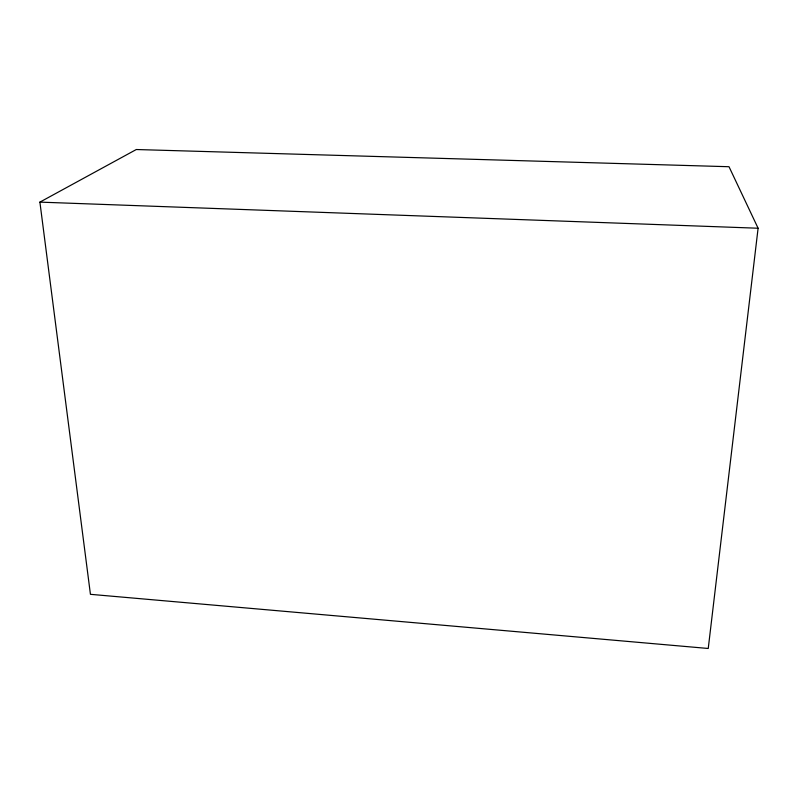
<?xml version="1.0" encoding="UTF-8"?>
<svg xmlns="http://www.w3.org/2000/svg" width="798" height="798" viewBox="0 0 798 798"><rect width="100%" height="100%" fill="white"/><g stroke="black" fill="none" stroke-linecap="round" stroke-linejoin="round"><path stroke-width="1.2" d="M758.1 228.228L708.245 648.475L90.433 594.32L39.9 202.123L136.288 149.525L729.013 166.722L758.1 228.228L39.9 202.123"/></g></svg>
